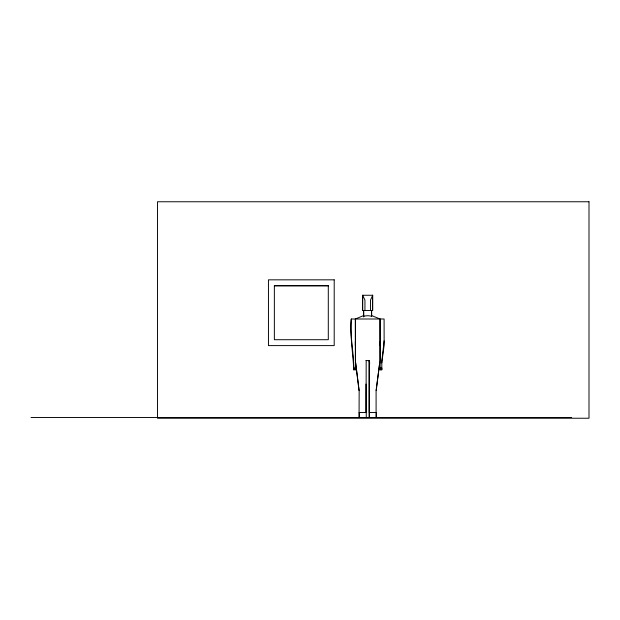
<?xml version="1.0" encoding="UTF-8"?>
<svg xmlns="http://www.w3.org/2000/svg" width="620" height="620" viewBox="0 0 620 620"><rect width="100%" height="100%" fill="white"/><g stroke="black" fill="none" stroke-linecap="round" stroke-linejoin="round"><path stroke-width="0.93" d="M366.172 360.584L366.094 412.494M372.566 295.26L372.566 310.496M353.865 368.063L355.531 368.063L355.477 369.83L353.803 369.83C354.059 352.827 349.61 336.094 351.315 318.998L384.09 318.998L384.129 341.108L381.827 361.142L381.796 369.83L380.13 369.83L380.029 318.998L371.605 315.557M380.13 369.83L380.184 368.063L381.85 368.063L381.796 369.83M379.719 362.46L376.092 390.639L376.092 417.516M376.185 390.639L380.029 360.584L380.029 318.998M381.773 362.909L384.09 345.549L384.075 340.876M372.69 295.26L372.69 310.496L362.568 310.496L362.568 295.26L372.69 295.26L370.489 300.103L370.489 310.496M359.065 417.516L359.158 390.639L355.376 360.584L355.376 318.998L363.661 315.557M274.358 285.774L328.298 285.774M365.94 360.584L369.319 360.584L369.241 412.494L376.34 412.494L376.34 417.516M359.158 412.494L366.257 412.494L366.257 417.516M31 417.516L571.648 417.516M369.745 363.405L369.086 360.584L369.156 417.516M355.423 361.522L359.065 390.639M371.636 315.696L371.651 316.332A13.578 13.578 0 0 0 363.708 316.332L363.692 315.696M355.477 369.83L355.376 318.998M353.803 369.83C352.904 352.888 349.998 336.087 351.246 318.998M380.013 341.806L380.029 345.549M365.994 384.059L366.002 412.494M355.361 341.806L355.376 345.549M371.651 310.496L371.651 316.332M371.543 310.496L371.543 316.014M369.404 412.494L369.404 417.516M364.94 310.496L364.94 300.103L362.692 295.26L362.692 310.496M363.708 310.496L363.708 316.332M363.599 310.496L363.599 316.936M359.313 412.494L359.313 417.516M589 201.763L157.488 201.763L157.488 418.236L589 418.236L589 201.763M334.203 279.837L268.445 279.837L268.445 345.603L334.203 345.603L334.203 279.837M328.298 285.727L274.358 285.727L274.358 339.714L328.298 339.714L328.298 285.727"/></g></svg>
